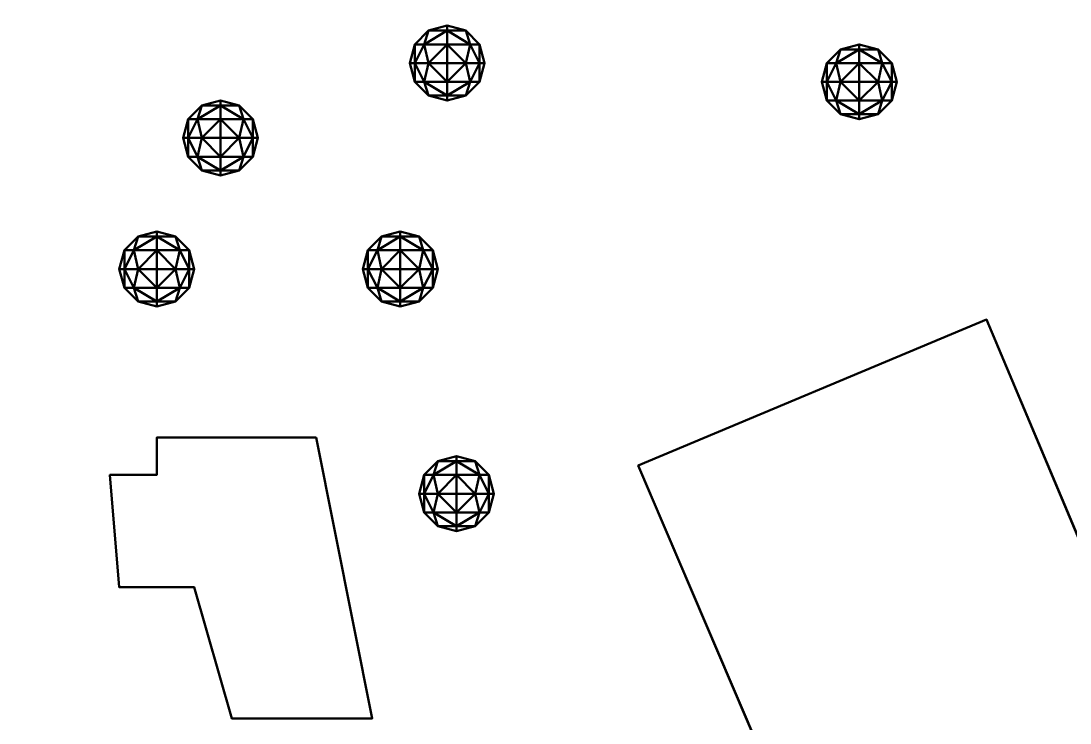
# Model space of a CAD drawing. Header units: metres. Extents: x -246 to 254, y -250 to 250.
# Drawn here: x -112.2 to -56.2, y -3.2 to 34.2 of the extents above; entities that cross this region are included whole.
import ezdxf

# ---------------------------------------------------------------- set-up
doc = ezdxf.new("R2010")
doc.units = ezdxf.units.M
doc.header["$LTSCALE"] = 5.08
doc.layers.add('一般', color=7, linetype='Continuous', lineweight=5)

# ---------------------------------------------------------------- blocks, each defined once
blk = doc.blocks.new('屋根 (3D)')
at = {"layer": '一般', "color": 31, "linetype": 'Continuous', "lineweight": 50}
for points in [[(-131.5, 47.5), (-131.5, 47.5, 0.5), (-131.5, 45.5, 0.5), (-131.5, 45.5)], [(-123, 47.5), (-123, 47.5, 0.5), (-131.5, 47.5, 0.5), (-131.5, 47.5)], [(-120, 32.5), (-120, 32.5, 0.5), (-123, 47.5, 0.5), (-123, 47.5)], [(-131.5, 45.5), (-131.5, 45.5, 0.5), (-134, 45.5, 0.5), (-134, 45.5)], [(-134, 45.5), (-134, 45.5, 0.5), (-133.5, 39.5, 0.5), (-133.5, 39.5)], [(-133.5, 39.5), (-133.5, 39.5, 0.5), (-129.5, 39.5, 0.5), (-129.5, 39.5)], [(-129.5, 39.5), (-129.5, 39.5, 0.5), (-127.5, 32.5, 0.5), (-127.5, 32.5)], [(-127.5, 32.5), (-127.5, 32.5, 0.5), (-120, 32.5, 0.5), (-120, 32.5)]]:
    blk.add_3dface(points, dxfattribs=at)
for points, invisible_edges in [([(-129.5, 39.5, 0.5), (-131.5, 45.5, 0.5), (-131.5, 47.5, 0.5), (-129.5, 39.5, 0.5)], 13), ([(-129.5, 39.5, 0.5), (-131.5, 47.5, 0.5), (-123, 47.5, 0.5), (-129.5, 39.5, 0.5)], 13), ([(-129.5, 39.5), (-131.5, 45.5), (-131.5, 47.5), (-129.5, 39.5)], 13), ([(-129.5, 39.5), (-131.5, 47.5), (-123, 47.5), (-129.5, 39.5)], 13), ([(-129.5, 39.5, 0.5), (-123, 47.5, 0.5), (-120, 32.5, 0.5), (-129.5, 39.5, 0.5)], 13), ([(-129.5, 39.5), (-123, 47.5), (-120, 32.5), (-129.5, 39.5)], 13), ([(-133.5, 39.5, 0.5), (-134, 45.5, 0.5), (-131.5, 45.5, 0.5), (-133.5, 39.5, 0.5)], 12), ([(-133.5, 39.5), (-134, 45.5), (-131.5, 45.5), (-133.5, 39.5)], 12), ([(-129.5, 39.5, 0.5), (-133.5, 39.5, 0.5), (-131.5, 45.5, 0.5), (-129.5, 39.5, 0.5)], 14), ([(-129.5, 39.5), (-133.5, 39.5), (-131.5, 45.5), (-129.5, 39.5)], 14), ([(-120, 32.5, 0.5), (-127.5, 32.5, 0.5), (-129.5, 39.5, 0.5), (-120, 32.5, 0.5)], 12), ([(-120, 32.5), (-127.5, 32.5), (-129.5, 39.5), (-120, 32.5)], 12)]:
    blk.add_3dface(points, dxfattribs=dict(at, invisible_edges=invisible_edges))
blk = doc.blocks.new('市街地地図 (3D)')
at = {"layer": '一般', "color": 1}
blk.add_blockref('屋根 (3D)', (0, 0, 3), dxfattribs=at)
blk = doc.blocks.new('アーケイド (3D)')
at = {"layer": '一般', "color": 1}
for name, p in [('市街地地図 (3D)', (0, 0)), ('屋根 (3D)', (0, 0, 3))]:
    blk.add_blockref(name, p, dxfattribs=at)
blk = doc.blocks.new('NW4 (3D)')
at = {"layer": '一般', "color": 4, "linetype": 'Continuous', "lineweight": 50}
for points in [[(-116, 69.232, -1), (-117, 69.232), (-116, 69.5)], [(-117, 69.232), (-116, 69.232, 1), (-116, 69.5)], [(-116, 69.232, 1), (-115, 69.232), (-116, 69.5)], [(-115, 69.232), (-116, 69.232, -1), (-116, 69.5)], [(-117.225, 68.5, -1.225), (-117.732, 68.5), (-117, 69.232)], [(-117.732, 68.5), (-117.225, 68.5, 1.225), (-117, 69.232)], [(-116, 68.5, -1.732), (-117.225, 68.5, -1.225), (-116, 69.232, -1)], [(-116, 69.232, -1), (-117.225, 68.5, -1.225), (-117, 69.232)], [(-117, 69.232), (-117.225, 68.5, 1.225), (-116, 69.232, 1)], [(-117.225, 68.5, 1.225), (-116, 68.5, 1.732), (-116, 69.232, 1)], [(-116, 68.5, 1.732), (-114.775, 68.5, 1.225), (-116, 69.232, 1)], [(-116, 69.232, 1), (-114.775, 68.5, 1.225), (-115, 69.232)], [(-115, 69.232), (-114.775, 68.5, -1.225), (-116, 69.232, -1)], [(-114.775, 68.5, -1.225), (-116, 68.5, -1.732), (-116, 69.232, -1)], [(-114.775, 68.5, 1.225), (-114.268, 68.5), (-115, 69.232)], [(-114.268, 68.5), (-114.775, 68.5, -1.225), (-115, 69.232)], [(-117.732, 67.5, -1), (-118, 67.5), (-117.732, 68.5)], [(-118, 67.5), (-117.732, 67.5, 1), (-117.732, 68.5)], [(-117, 67.5, -1.732), (-117.732, 67.5, -1), (-117.225, 68.5, -1.225)], [(-117.225, 68.5, -1.225), (-117.732, 67.5, -1), (-117.732, 68.5)], [(-117.732, 68.5), (-117.732, 67.5, 1), (-117.225, 68.5, 1.225)], [(-117.732, 67.5, 1), (-117, 67.5, 1.732), (-117.225, 68.5, 1.225)], [(-116, 68.5, -1.732), (-117, 67.5, -1.732), (-117.225, 68.5, -1.225)], [(-117.225, 68.5, 1.225), (-117, 67.5, 1.732), (-116, 68.5, 1.732)], [(-116, 67.5, -2), (-117, 67.5, -1.732), (-116, 68.5, -1.732)], [(-117, 67.5, 1.732), (-116, 67.5, 2), (-116, 68.5, 1.732)], [(-116, 67.5, 2), (-115, 67.5, 1.732), (-116, 68.5, 1.732)], [(-116, 68.5, 1.732), (-115, 67.5, 1.732), (-114.775, 68.5, 1.225)], [(-114.775, 68.5, -1.225), (-115, 67.5, -1.732), (-116, 68.5, -1.732)], [(-115, 67.5, -1.732), (-116, 67.5, -2), (-116, 68.5, -1.732)], [(-115, 67.5, 1.732), (-114.268, 67.5, 1), (-114.775, 68.5, 1.225)], [(-114.268, 67.5, -1), (-115, 67.5, -1.732), (-114.775, 68.5, -1.225)], [(-114.775, 68.5, 1.225), (-114.268, 67.5, 1), (-114.268, 68.5)], [(-114.268, 68.5), (-114.268, 67.5, -1), (-114.775, 68.5, -1.225)], [(-114.268, 67.5, 1), (-114, 67.5), (-114.268, 68.5)], [(-114, 67.5), (-114.268, 67.5, -1), (-114.268, 68.5)], [(-117.732, 67.5, -1), (-117.732, 66.5), (-118, 67.5)], [(-118, 67.5), (-117.732, 66.5), (-117.732, 67.5, 1)], [(-117, 67.5, -1.732), (-117.225, 66.5, -1.225), (-117.732, 67.5, -1)], [(-117.225, 66.5, -1.225), (-117.732, 66.5), (-117.732, 67.5, -1)], [(-117.732, 66.5), (-117.225, 66.5, 1.225), (-117.732, 67.5, 1)], [(-117.732, 67.5, 1), (-117.225, 66.5, 1.225), (-117, 67.5, 1.732)], [(-116, 66.5, -1.732), (-117.225, 66.5, -1.225), (-117, 67.5, -1.732)], [(-117.225, 66.5, 1.225), (-116, 66.5, 1.732), (-117, 67.5, 1.732)], [(-116, 67.5, -2), (-116, 66.5, -1.732), (-117, 67.5, -1.732)], [(-117, 67.5, 1.732), (-116, 66.5, 1.732), (-116, 67.5, 2)], [(-116, 67.5, 2), (-116, 66.5, 1.732), (-115, 67.5, 1.732)], [(-116, 66.5, 1.732), (-114.775, 66.5, 1.225), (-115, 67.5, 1.732)], [(-114.775, 66.5, -1.225), (-116, 66.5, -1.732), (-115, 67.5, -1.732)], [(-115, 67.5, -1.732), (-116, 66.5, -1.732), (-116, 67.5, -2)], [(-115, 67.5, 1.732), (-114.775, 66.5, 1.225), (-114.268, 67.5, 1)], [(-114.268, 67.5, -1), (-114.775, 66.5, -1.225), (-115, 67.5, -1.732)], [(-114.775, 66.5, 1.225), (-114.268, 66.5), (-114.268, 67.5, 1)], [(-114.268, 66.5), (-114.775, 66.5, -1.225), (-114.268, 67.5, -1)], [(-114.268, 67.5, 1), (-114.268, 66.5), (-114, 67.5)], [(-114, 67.5), (-114.268, 66.5), (-114.268, 67.5, -1)], [(-117.225, 66.5, -1.225), (-117, 65.768), (-117.732, 66.5)], [(-117.732, 66.5), (-117, 65.768), (-117.225, 66.5, 1.225)], [(-116, 66.5, -1.732), (-116, 65.768, -1), (-117.225, 66.5, -1.225)], [(-116, 65.768, -1), (-117, 65.768), (-117.225, 66.5, -1.225)], [(-117, 65.768), (-116, 65.768, 1), (-117.225, 66.5, 1.225)], [(-117.225, 66.5, 1.225), (-116, 65.768, 1), (-116, 66.5, 1.732)], [(-116, 66.5, 1.732), (-116, 65.768, 1), (-114.775, 66.5, 1.225)], [(-116, 65.768, 1), (-115, 65.768), (-114.775, 66.5, 1.225)], [(-115, 65.768), (-116, 65.768, -1), (-114.775, 66.5, -1.225)], [(-114.775, 66.5, -1.225), (-116, 65.768, -1), (-116, 66.5, -1.732)], [(-114.775, 66.5, 1.225), (-115, 65.768), (-114.268, 66.5)], [(-114.268, 66.5), (-115, 65.768), (-114.775, 66.5, -1.225)], [(-116, 65.768, -1), (-116, 65.5), (-117, 65.768)], [(-117, 65.768), (-116, 65.5), (-116, 65.768, 1)], [(-116, 65.768, 1), (-116, 65.5), (-115, 65.768)], [(-115, 65.768), (-116, 65.5), (-116, 65.768, -1)], [(-131.5, 58.232, -1), (-132.5, 58.232), (-131.5, 58.5)], [(-132.5, 58.232), (-131.5, 58.232, 1), (-131.5, 58.5)], [(-131.5, 58.232, 1), (-130.5, 58.232), (-131.5, 58.5)], [(-130.5, 58.232), (-131.5, 58.232, -1), (-131.5, 58.5)], [(-118.5, 58.232, -1), (-119.5, 58.232), (-118.5, 58.5)], [(-119.5, 58.232), (-118.5, 58.232, 1), (-118.5, 58.5)], [(-118.5, 58.232, 1), (-117.5, 58.232), (-118.5, 58.5)], [(-117.5, 58.232), (-118.5, 58.232, -1), (-118.5, 58.5)], [(-132.725, 57.5, -1.225), (-133.232, 57.5), (-132.5, 58.232)], [(-133.232, 57.5), (-132.725, 57.5, 1.225), (-132.5, 58.232)], [(-131.5, 57.5, -1.732), (-132.725, 57.5, -1.225), (-131.5, 58.232, -1)], [(-131.5, 58.232, -1), (-132.725, 57.5, -1.225), (-132.5, 58.232)], [(-132.5, 58.232), (-132.725, 57.5, 1.225), (-131.5, 58.232, 1)], [(-132.725, 57.5, 1.225), (-131.5, 57.5, 1.732), (-131.5, 58.232, 1)], [(-131.5, 57.5, 1.732), (-130.275, 57.5, 1.225), (-131.5, 58.232, 1)], [(-131.5, 58.232, 1), (-130.275, 57.5, 1.225), (-130.5, 58.232)], [(-130.5, 58.232), (-130.275, 57.5, -1.225), (-131.5, 58.232, -1)], [(-130.275, 57.5, -1.225), (-131.5, 57.5, -1.732), (-131.5, 58.232, -1)], [(-130.275, 57.5, 1.225), (-129.768, 57.5), (-130.5, 58.232)], [(-129.768, 57.5), (-130.275, 57.5, -1.225), (-130.5, 58.232)], [(-119.725, 57.5, -1.225), (-120.232, 57.5), (-119.5, 58.232)], [(-120.232, 57.5), (-119.725, 57.5, 1.225), (-119.5, 58.232)], [(-118.5, 57.5, -1.732), (-119.725, 57.5, -1.225), (-118.5, 58.232, -1)], [(-118.5, 58.232, -1), (-119.725, 57.5, -1.225), (-119.5, 58.232)], [(-119.5, 58.232), (-119.725, 57.5, 1.225), (-118.5, 58.232, 1)], [(-119.725, 57.5, 1.225), (-118.5, 57.5, 1.732), (-118.5, 58.232, 1)], [(-118.5, 57.5, 1.732), (-117.275, 57.5, 1.225), (-118.5, 58.232, 1)], [(-118.5, 58.232, 1), (-117.275, 57.5, 1.225), (-117.5, 58.232)], [(-117.5, 58.232), (-117.275, 57.5, -1.225), (-118.5, 58.232, -1)], [(-117.275, 57.5, -1.225), (-118.5, 57.5, -1.732), (-118.5, 58.232, -1)], [(-117.275, 57.5, 1.225), (-116.768, 57.5), (-117.5, 58.232)], [(-116.768, 57.5), (-117.275, 57.5, -1.225), (-117.5, 58.232)], [(-133.232, 56.5, -1), (-133.5, 56.5), (-133.232, 57.5)], [(-133.5, 56.5), (-133.232, 56.5, 1), (-133.232, 57.5)], [(-132.5, 56.5, -1.732), (-133.232, 56.5, -1), (-132.725, 57.5, -1.225)], [(-132.725, 57.5, -1.225), (-133.232, 56.5, -1), (-133.232, 57.5)], [(-133.232, 57.5), (-133.232, 56.5, 1), (-132.725, 57.5, 1.225)], [(-133.232, 56.5, 1), (-132.5, 56.5, 1.732), (-132.725, 57.5, 1.225)], [(-131.5, 57.5, -1.732), (-132.5, 56.5, -1.732), (-132.725, 57.5, -1.225)], [(-132.725, 57.5, 1.225), (-132.5, 56.5, 1.732), (-131.5, 57.5, 1.732)], [(-131.5, 56.5, -2), (-132.5, 56.5, -1.732), (-131.5, 57.5, -1.732)], [(-132.5, 56.5, 1.732), (-131.5, 56.5, 2), (-131.5, 57.5, 1.732)], [(-131.5, 56.5, 2), (-130.5, 56.5, 1.732), (-131.5, 57.5, 1.732)], [(-131.5, 57.5, 1.732), (-130.5, 56.5, 1.732), (-130.275, 57.5, 1.225)], [(-130.275, 57.5, -1.225), (-130.5, 56.5, -1.732), (-131.5, 57.5, -1.732)], [(-130.5, 56.5, -1.732), (-131.5, 56.5, -2), (-131.5, 57.5, -1.732)], [(-130.5, 56.5, 1.732), (-129.768, 56.5, 1), (-130.275, 57.5, 1.225)], [(-129.768, 56.5, -1), (-130.5, 56.5, -1.732), (-130.275, 57.5, -1.225)], [(-130.275, 57.5, 1.225), (-129.768, 56.5, 1), (-129.768, 57.5)], [(-129.768, 57.5), (-129.768, 56.5, -1), (-130.275, 57.5, -1.225)], [(-129.768, 56.5, 1), (-129.5, 56.5), (-129.768, 57.5)], [(-129.5, 56.5), (-129.768, 56.5, -1), (-129.768, 57.5)], [(-120.232, 56.5, -1), (-120.5, 56.5), (-120.232, 57.5)], [(-120.5, 56.5), (-120.232, 56.5, 1), (-120.232, 57.5)], [(-119.5, 56.5, -1.732), (-120.232, 56.5, -1), (-119.725, 57.5, -1.225)], [(-119.725, 57.5, -1.225), (-120.232, 56.5, -1), (-120.232, 57.5)], [(-120.232, 57.5), (-120.232, 56.5, 1), (-119.725, 57.5, 1.225)], [(-120.232, 56.5, 1), (-119.5, 56.5, 1.732), (-119.725, 57.5, 1.225)], [(-118.5, 57.5, -1.732), (-119.5, 56.5, -1.732), (-119.725, 57.5, -1.225)], [(-119.725, 57.5, 1.225), (-119.5, 56.5, 1.732), (-118.5, 57.5, 1.732)], [(-118.5, 56.5, -2), (-119.5, 56.5, -1.732), (-118.5, 57.5, -1.732)], [(-119.5, 56.5, 1.732), (-118.5, 56.5, 2), (-118.5, 57.5, 1.732)], [(-118.5, 56.5, 2), (-117.5, 56.5, 1.732), (-118.5, 57.5, 1.732)], [(-118.5, 57.5, 1.732), (-117.5, 56.5, 1.732), (-117.275, 57.5, 1.225)], [(-117.275, 57.5, -1.225), (-117.5, 56.5, -1.732), (-118.5, 57.5, -1.732)], [(-117.5, 56.5, -1.732), (-118.5, 56.5, -2), (-118.5, 57.5, -1.732)], [(-117.5, 56.5, 1.732), (-116.768, 56.5, 1), (-117.275, 57.5, 1.225)], [(-116.768, 56.5, -1), (-117.5, 56.5, -1.732), (-117.275, 57.5, -1.225)], [(-117.275, 57.5, 1.225), (-116.768, 56.5, 1), (-116.768, 57.5)], [(-116.768, 57.5), (-116.768, 56.5, -1), (-117.275, 57.5, -1.225)], [(-116.768, 56.5, 1), (-116.5, 56.5), (-116.768, 57.5)], [(-116.5, 56.5), (-116.768, 56.5, -1), (-116.768, 57.5)], [(-133.232, 56.5, -1), (-133.232, 55.5), (-133.5, 56.5)], [(-133.5, 56.5), (-133.232, 55.5), (-133.232, 56.5, 1)], [(-132.5, 56.5, -1.732), (-132.725, 55.5, -1.225), (-133.232, 56.5, -1)], [(-132.725, 55.5, -1.225), (-133.232, 55.5), (-133.232, 56.5, -1)], [(-133.232, 55.5), (-132.725, 55.5, 1.225), (-133.232, 56.5, 1)], [(-133.232, 56.5, 1), (-132.725, 55.5, 1.225), (-132.5, 56.5, 1.732)], [(-131.5, 55.5, -1.732), (-132.725, 55.5, -1.225), (-132.5, 56.5, -1.732)], [(-132.725, 55.5, 1.225), (-131.5, 55.5, 1.732), (-132.5, 56.5, 1.732)], [(-131.5, 56.5, -2), (-131.5, 55.5, -1.732), (-132.5, 56.5, -1.732)], [(-132.5, 56.5, 1.732), (-131.5, 55.5, 1.732), (-131.5, 56.5, 2)], [(-131.5, 56.5, 2), (-131.5, 55.5, 1.732), (-130.5, 56.5, 1.732)], [(-131.5, 55.5, 1.732), (-130.275, 55.5, 1.225), (-130.5, 56.5, 1.732)], [(-130.275, 55.5, -1.225), (-131.5, 55.5, -1.732), (-130.5, 56.5, -1.732)], [(-130.5, 56.5, -1.732), (-131.5, 55.5, -1.732), (-131.5, 56.5, -2)], [(-130.5, 56.5, 1.732), (-130.275, 55.5, 1.225), (-129.768, 56.5, 1)], [(-129.768, 56.5, -1), (-130.275, 55.5, -1.225), (-130.5, 56.5, -1.732)], [(-130.275, 55.5, 1.225), (-129.768, 55.5), (-129.768, 56.5, 1)], [(-129.768, 55.5), (-130.275, 55.5, -1.225), (-129.768, 56.5, -1)], [(-129.768, 56.5, 1), (-129.768, 55.5), (-129.5, 56.5)], [(-129.5, 56.5), (-129.768, 55.5), (-129.768, 56.5, -1)], [(-120.232, 56.5, -1), (-120.232, 55.5), (-120.5, 56.5)], [(-120.5, 56.5), (-120.232, 55.5), (-120.232, 56.5, 1)], [(-119.5, 56.5, -1.732), (-119.725, 55.5, -1.225), (-120.232, 56.5, -1)], [(-119.725, 55.5, -1.225), (-120.232, 55.5), (-120.232, 56.5, -1)], [(-120.232, 55.5), (-119.725, 55.5, 1.225), (-120.232, 56.5, 1)], [(-120.232, 56.5, 1), (-119.725, 55.5, 1.225), (-119.5, 56.5, 1.732)], [(-118.5, 55.5, -1.732), (-119.725, 55.5, -1.225), (-119.5, 56.5, -1.732)], [(-119.725, 55.5, 1.225), (-118.5, 55.5, 1.732), (-119.5, 56.5, 1.732)], [(-118.5, 56.5, -2), (-118.5, 55.5, -1.732), (-119.5, 56.5, -1.732)], [(-119.5, 56.5, 1.732), (-118.5, 55.5, 1.732), (-118.5, 56.5, 2)], [(-118.5, 56.5, 2), (-118.5, 55.5, 1.732), (-117.5, 56.5, 1.732)], [(-118.5, 55.5, 1.732), (-117.275, 55.5, 1.225), (-117.5, 56.5, 1.732)], [(-117.275, 55.5, -1.225), (-118.5, 55.5, -1.732), (-117.5, 56.5, -1.732)], [(-117.5, 56.5, -1.732), (-118.5, 55.5, -1.732), (-118.5, 56.5, -2)], [(-117.5, 56.5, 1.732), (-117.275, 55.5, 1.225), (-116.768, 56.5, 1)], [(-116.768, 56.5, -1), (-117.275, 55.5, -1.225), (-117.5, 56.5, -1.732)], [(-117.275, 55.5, 1.225), (-116.768, 55.5), (-116.768, 56.5, 1)], [(-116.768, 55.5), (-117.275, 55.5, -1.225), (-116.768, 56.5, -1)], [(-116.768, 56.5, 1), (-116.768, 55.5), (-116.5, 56.5)], [(-116.5, 56.5), (-116.768, 55.5), (-116.768, 56.5, -1)], [(-132.725, 55.5, -1.225), (-132.5, 54.768), (-133.232, 55.5)], [(-133.232, 55.5), (-132.5, 54.768), (-132.725, 55.5, 1.225)], [(-131.5, 55.5, -1.732), (-131.5, 54.768, -1), (-132.725, 55.5, -1.225)], [(-131.5, 54.768, -1), (-132.5, 54.768), (-132.725, 55.5, -1.225)], [(-132.5, 54.768), (-131.5, 54.768, 1), (-132.725, 55.5, 1.225)], [(-132.725, 55.5, 1.225), (-131.5, 54.768, 1), (-131.5, 55.5, 1.732)], [(-131.5, 55.5, 1.732), (-131.5, 54.768, 1), (-130.275, 55.5, 1.225)], [(-131.5, 54.768, 1), (-130.5, 54.768), (-130.275, 55.5, 1.225)], [(-130.5, 54.768), (-131.5, 54.768, -1), (-130.275, 55.5, -1.225)], [(-130.275, 55.5, -1.225), (-131.5, 54.768, -1), (-131.5, 55.5, -1.732)], [(-130.275, 55.5, 1.225), (-130.5, 54.768), (-129.768, 55.5)], [(-129.768, 55.5), (-130.5, 54.768), (-130.275, 55.5, -1.225)], [(-119.725, 55.5, -1.225), (-119.5, 54.768), (-120.232, 55.5)], [(-120.232, 55.5), (-119.5, 54.768), (-119.725, 55.5, 1.225)], [(-118.5, 55.5, -1.732), (-118.5, 54.768, -1), (-119.725, 55.5, -1.225)], [(-118.5, 54.768, -1), (-119.5, 54.768), (-119.725, 55.5, -1.225)], [(-119.5, 54.768), (-118.5, 54.768, 1), (-119.725, 55.5, 1.225)], [(-119.725, 55.5, 1.225), (-118.5, 54.768, 1), (-118.5, 55.5, 1.732)], [(-118.5, 55.5, 1.732), (-118.5, 54.768, 1), (-117.275, 55.5, 1.225)], [(-118.5, 54.768, 1), (-117.5, 54.768), (-117.275, 55.5, 1.225)], [(-117.5, 54.768), (-118.5, 54.768, -1), (-117.275, 55.5, -1.225)], [(-117.275, 55.5, -1.225), (-118.5, 54.768, -1), (-118.5, 55.5, -1.732)], [(-117.275, 55.5, 1.225), (-117.5, 54.768), (-116.768, 55.5)], [(-116.768, 55.5), (-117.5, 54.768), (-117.275, 55.5, -1.225)], [(-131.5, 54.768, -1), (-131.5, 54.5), (-132.5, 54.768)], [(-132.5, 54.768), (-131.5, 54.5), (-131.5, 54.768, 1)], [(-131.5, 54.768, 1), (-131.5, 54.5), (-130.5, 54.768)], [(-130.5, 54.768), (-131.5, 54.5), (-131.5, 54.768, -1)], [(-118.5, 54.768, -1), (-118.5, 54.5), (-119.5, 54.768)], [(-119.5, 54.768), (-118.5, 54.5), (-118.5, 54.768, 1)], [(-118.5, 54.768, 1), (-118.5, 54.5), (-117.5, 54.768)], [(-117.5, 54.768), (-118.5, 54.5), (-118.5, 54.768, -1)], [(-115.5, 46.232, -1), (-116.5, 46.232), (-115.5, 46.5)], [(-116.5, 46.232), (-115.5, 46.232, 1), (-115.5, 46.5)], [(-115.5, 46.232, 1), (-114.5, 46.232), (-115.5, 46.5)], [(-114.5, 46.232), (-115.5, 46.232, -1), (-115.5, 46.5)], [(-116.725, 45.5, -1.225), (-117.232, 45.5), (-116.5, 46.232)], [(-117.232, 45.5), (-116.725, 45.5, 1.225), (-116.5, 46.232)], [(-115.5, 45.5, -1.732), (-116.725, 45.5, -1.225), (-115.5, 46.232, -1)], [(-115.5, 46.232, -1), (-116.725, 45.5, -1.225), (-116.5, 46.232)], [(-116.5, 46.232), (-116.725, 45.5, 1.225), (-115.5, 46.232, 1)], [(-116.725, 45.5, 1.225), (-115.5, 45.5, 1.732), (-115.5, 46.232, 1)], [(-115.5, 45.5, 1.732), (-114.275, 45.5, 1.225), (-115.5, 46.232, 1)], [(-115.5, 46.232, 1), (-114.275, 45.5, 1.225), (-114.5, 46.232)], [(-114.5, 46.232), (-114.275, 45.5, -1.225), (-115.5, 46.232, -1)], [(-114.275, 45.5, -1.225), (-115.5, 45.5, -1.732), (-115.5, 46.232, -1)], [(-114.275, 45.5, 1.225), (-113.768, 45.5), (-114.5, 46.232)], [(-113.768, 45.5), (-114.275, 45.5, -1.225), (-114.5, 46.232)], [(-117.232, 44.5, -1), (-117.5, 44.5), (-117.232, 45.5)], [(-117.5, 44.5), (-117.232, 44.5, 1), (-117.232, 45.5)], [(-116.5, 44.5, -1.732), (-117.232, 44.5, -1), (-116.725, 45.5, -1.225)], [(-116.725, 45.5, -1.225), (-117.232, 44.5, -1), (-117.232, 45.5)], [(-117.232, 45.5), (-117.232, 44.5, 1), (-116.725, 45.5, 1.225)], [(-117.232, 44.5, 1), (-116.5, 44.5, 1.732), (-116.725, 45.5, 1.225)], [(-115.5, 45.5, -1.732), (-116.5, 44.5, -1.732), (-116.725, 45.5, -1.225)], [(-116.725, 45.5, 1.225), (-116.5, 44.5, 1.732), (-115.5, 45.5, 1.732)], [(-115.5, 44.5, -2), (-116.5, 44.5, -1.732), (-115.5, 45.5, -1.732)], [(-116.5, 44.5, 1.732), (-115.5, 44.5, 2), (-115.5, 45.5, 1.732)], [(-115.5, 44.5, 2), (-114.5, 44.5, 1.732), (-115.5, 45.5, 1.732)], [(-115.5, 45.5, 1.732), (-114.5, 44.5, 1.732), (-114.275, 45.5, 1.225)], [(-114.275, 45.5, -1.225), (-114.5, 44.5, -1.732), (-115.5, 45.5, -1.732)], [(-114.5, 44.5, -1.732), (-115.5, 44.5, -2), (-115.5, 45.5, -1.732)], [(-114.5, 44.5, 1.732), (-113.768, 44.5, 1), (-114.275, 45.5, 1.225)], [(-113.768, 44.5, -1), (-114.5, 44.5, -1.732), (-114.275, 45.5, -1.225)], [(-114.275, 45.5, 1.225), (-113.768, 44.5, 1), (-113.768, 45.5)], [(-113.768, 45.5), (-113.768, 44.5, -1), (-114.275, 45.5, -1.225)], [(-113.768, 44.5, 1), (-113.5, 44.5), (-113.768, 45.5)], [(-113.5, 44.5), (-113.768, 44.5, -1), (-113.768, 45.5)], [(-117.232, 44.5, -1), (-117.232, 43.5), (-117.5, 44.5)], [(-117.5, 44.5), (-117.232, 43.5), (-117.232, 44.5, 1)], [(-116.5, 44.5, -1.732), (-116.725, 43.5, -1.225), (-117.232, 44.5, -1)], [(-116.725, 43.5, -1.225), (-117.232, 43.5), (-117.232, 44.5, -1)], [(-117.232, 43.5), (-116.725, 43.5, 1.225), (-117.232, 44.5, 1)], [(-117.232, 44.5, 1), (-116.725, 43.5, 1.225), (-116.5, 44.5, 1.732)], [(-115.5, 43.5, -1.732), (-116.725, 43.5, -1.225), (-116.5, 44.5, -1.732)], [(-116.725, 43.5, 1.225), (-115.5, 43.5, 1.732), (-116.5, 44.5, 1.732)], [(-115.5, 44.5, -2), (-115.5, 43.5, -1.732), (-116.5, 44.5, -1.732)], [(-116.5, 44.5, 1.732), (-115.5, 43.5, 1.732), (-115.5, 44.5, 2)], [(-115.5, 44.5, 2), (-115.5, 43.5, 1.732), (-114.5, 44.5, 1.732)], [(-115.5, 43.5, 1.732), (-114.275, 43.5, 1.225), (-114.5, 44.5, 1.732)], [(-114.275, 43.5, -1.225), (-115.5, 43.5, -1.732), (-114.5, 44.5, -1.732)], [(-114.5, 44.5, -1.732), (-115.5, 43.5, -1.732), (-115.5, 44.5, -2)], [(-114.5, 44.5, 1.732), (-114.275, 43.5, 1.225), (-113.768, 44.5, 1)], [(-113.768, 44.5, -1), (-114.275, 43.5, -1.225), (-114.5, 44.5, -1.732)], [(-114.275, 43.5, 1.225), (-113.768, 43.5), (-113.768, 44.5, 1)], [(-113.768, 43.5), (-114.275, 43.5, -1.225), (-113.768, 44.5, -1)], [(-113.768, 44.5, 1), (-113.768, 43.5), (-113.5, 44.5)], [(-113.5, 44.5), (-113.768, 43.5), (-113.768, 44.5, -1)], [(-116.725, 43.5, -1.225), (-116.5, 42.768), (-117.232, 43.5)], [(-117.232, 43.5), (-116.5, 42.768), (-116.725, 43.5, 1.225)], [(-115.5, 43.5, -1.732), (-115.5, 42.768, -1), (-116.725, 43.5, -1.225)], [(-115.5, 42.768, -1), (-116.5, 42.768), (-116.725, 43.5, -1.225)], [(-116.5, 42.768), (-115.5, 42.768, 1), (-116.725, 43.5, 1.225)], [(-116.725, 43.5, 1.225), (-115.5, 42.768, 1), (-115.5, 43.5, 1.732)], [(-115.5, 43.5, 1.732), (-115.5, 42.768, 1), (-114.275, 43.5, 1.225)], [(-115.5, 42.768, 1), (-114.5, 42.768), (-114.275, 43.5, 1.225)], [(-114.5, 42.768), (-115.5, 42.768, -1), (-114.275, 43.5, -1.225)], [(-114.275, 43.5, -1.225), (-115.5, 42.768, -1), (-115.5, 43.5, -1.732)], [(-114.275, 43.5, 1.225), (-114.5, 42.768), (-113.768, 43.5)], [(-113.768, 43.5), (-114.5, 42.768), (-114.275, 43.5, -1.225)], [(-115.5, 42.768, -1), (-115.5, 42.5), (-116.5, 42.768)], [(-116.5, 42.768), (-115.5, 42.5), (-115.5, 42.768, 1)], [(-115.5, 42.768, 1), (-115.5, 42.5), (-114.5, 42.768)], [(-114.5, 42.768), (-115.5, 42.5), (-115.5, 42.768, -1)]]:
    blk.add_3dface(points, dxfattribs=at)
at = {"layer": '一般', "color": 254, "linetype": 'Continuous', "lineweight": 50}
for points in [[(-94, 68.232, -1), (-95, 68.232), (-94, 68.5)], [(-95, 68.232), (-94, 68.232, 1), (-94, 68.5)], [(-94, 68.232, 1), (-93, 68.232), (-94, 68.5)], [(-93, 68.232), (-94, 68.232, -1), (-94, 68.5)], [(-95.225, 67.5, -1.225), (-95.732, 67.5), (-95, 68.232)], [(-95.732, 67.5), (-95.225, 67.5, 1.225), (-95, 68.232)], [(-94, 67.5, -1.732), (-95.225, 67.5, -1.225), (-94, 68.232, -1)], [(-94, 68.232, -1), (-95.225, 67.5, -1.225), (-95, 68.232)], [(-95, 68.232), (-95.225, 67.5, 1.225), (-94, 68.232, 1)], [(-95.225, 67.5, 1.225), (-94, 67.5, 1.732), (-94, 68.232, 1)], [(-94, 67.5, 1.732), (-92.775, 67.5, 1.225), (-94, 68.232, 1)], [(-94, 68.232, 1), (-92.775, 67.5, 1.225), (-93, 68.232)], [(-93, 68.232), (-92.775, 67.5, -1.225), (-94, 68.232, -1)], [(-92.775, 67.5, -1.225), (-94, 67.5, -1.732), (-94, 68.232, -1)], [(-92.775, 67.5, 1.225), (-92.268, 67.5), (-93, 68.232)], [(-92.268, 67.5), (-92.775, 67.5, -1.225), (-93, 68.232)], [(-95.732, 66.5, -1), (-96, 66.5), (-95.732, 67.5)], [(-96, 66.5), (-95.732, 66.5, 1), (-95.732, 67.5)], [(-95, 66.5, -1.732), (-95.732, 66.5, -1), (-95.225, 67.5, -1.225)], [(-95.225, 67.5, -1.225), (-95.732, 66.5, -1), (-95.732, 67.5)], [(-95.732, 67.5), (-95.732, 66.5, 1), (-95.225, 67.5, 1.225)], [(-95.732, 66.5, 1), (-95, 66.5, 1.732), (-95.225, 67.5, 1.225)], [(-94, 67.5, -1.732), (-95, 66.5, -1.732), (-95.225, 67.5, -1.225)], [(-95.225, 67.5, 1.225), (-95, 66.5, 1.732), (-94, 67.5, 1.732)], [(-94, 66.5, -2), (-95, 66.5, -1.732), (-94, 67.5, -1.732)], [(-95, 66.5, 1.732), (-94, 66.5, 2), (-94, 67.5, 1.732)], [(-94, 66.5, 2), (-93, 66.5, 1.732), (-94, 67.5, 1.732)], [(-94, 67.5, 1.732), (-93, 66.5, 1.732), (-92.775, 67.5, 1.225)], [(-92.775, 67.5, -1.225), (-93, 66.5, -1.732), (-94, 67.5, -1.732)], [(-93, 66.5, -1.732), (-94, 66.5, -2), (-94, 67.5, -1.732)], [(-93, 66.5, 1.732), (-92.268, 66.5, 1), (-92.775, 67.5, 1.225)], [(-92.268, 66.5, -1), (-93, 66.5, -1.732), (-92.775, 67.5, -1.225)], [(-92.775, 67.5, 1.225), (-92.268, 66.5, 1), (-92.268, 67.5)], [(-92.268, 67.5), (-92.268, 66.5, -1), (-92.775, 67.5, -1.225)], [(-92.268, 66.5, 1), (-92, 66.5), (-92.268, 67.5)], [(-92, 66.5), (-92.268, 66.5, -1), (-92.268, 67.5)], [(-95.732, 66.5, -1), (-95.732, 65.5), (-96, 66.5)], [(-96, 66.5), (-95.732, 65.5), (-95.732, 66.5, 1)], [(-95, 66.5, -1.732), (-95.225, 65.5, -1.225), (-95.732, 66.5, -1)], [(-95.225, 65.5, -1.225), (-95.732, 65.5), (-95.732, 66.5, -1)], [(-95.732, 65.5), (-95.225, 65.5, 1.225), (-95.732, 66.5, 1)], [(-95.732, 66.5, 1), (-95.225, 65.5, 1.225), (-95, 66.5, 1.732)], [(-94, 65.5, -1.732), (-95.225, 65.5, -1.225), (-95, 66.5, -1.732)], [(-95.225, 65.5, 1.225), (-94, 65.5, 1.732), (-95, 66.5, 1.732)], [(-94, 66.5, -2), (-94, 65.5, -1.732), (-95, 66.5, -1.732)], [(-95, 66.5, 1.732), (-94, 65.5, 1.732), (-94, 66.5, 2)], [(-94, 66.5, 2), (-94, 65.5, 1.732), (-93, 66.5, 1.732)], [(-94, 65.5, 1.732), (-92.775, 65.5, 1.225), (-93, 66.5, 1.732)], [(-92.775, 65.5, -1.225), (-94, 65.5, -1.732), (-93, 66.5, -1.732)], [(-93, 66.5, -1.732), (-94, 65.5, -1.732), (-94, 66.5, -2)], [(-93, 66.5, 1.732), (-92.775, 65.5, 1.225), (-92.268, 66.5, 1)], [(-92.268, 66.5, -1), (-92.775, 65.5, -1.225), (-93, 66.5, -1.732)], [(-92.775, 65.5, 1.225), (-92.268, 65.5), (-92.268, 66.5, 1)], [(-92.268, 65.5), (-92.775, 65.5, -1.225), (-92.268, 66.5, -1)], [(-92.268, 66.5, 1), (-92.268, 65.5), (-92, 66.5)], [(-92, 66.5), (-92.268, 65.5), (-92.268, 66.5, -1)], [(-95.225, 65.5, -1.225), (-95, 64.768), (-95.732, 65.5)], [(-95.732, 65.5), (-95, 64.768), (-95.225, 65.5, 1.225)], [(-94, 65.5, -1.732), (-94, 64.768, -1), (-95.225, 65.5, -1.225)], [(-94, 64.768, -1), (-95, 64.768), (-95.225, 65.5, -1.225)], [(-95, 64.768), (-94, 64.768, 1), (-95.225, 65.5, 1.225)], [(-95.225, 65.5, 1.225), (-94, 64.768, 1), (-94, 65.5, 1.732)], [(-94, 65.5, 1.732), (-94, 64.768, 1), (-92.775, 65.5, 1.225)], [(-94, 64.768, 1), (-93, 64.768), (-92.775, 65.5, 1.225)], [(-93, 64.768), (-94, 64.768, -1), (-92.775, 65.5, -1.225)], [(-92.775, 65.5, -1.225), (-94, 64.768, -1), (-94, 65.5, -1.732)], [(-92.775, 65.5, 1.225), (-93, 64.768), (-92.268, 65.5)], [(-92.268, 65.5), (-93, 64.768), (-92.775, 65.5, -1.225)], [(-94, 64.768, -1), (-94, 64.5), (-95, 64.768)], [(-95, 64.768), (-94, 64.5), (-94, 64.768, 1)], [(-94, 64.768, 1), (-94, 64.5), (-93, 64.768)], [(-93, 64.768), (-94, 64.5), (-94, 64.768, -1)]]:
    blk.add_3dface(points, dxfattribs=at)
at = {"layer": '一般', "color": 7, "linetype": 'Continuous', "lineweight": 50}
for points in [[(-129.325, 64.5, -1.225), (-129.832, 64.5), (-129.1, 65.232)], [(-129.832, 64.5), (-129.325, 64.5, 1.225), (-129.1, 65.232)], [(-128.1, 64.5, -1.732), (-129.325, 64.5, -1.225), (-128.1, 65.232, -1)], [(-128.1, 65.232, -1), (-129.325, 64.5, -1.225), (-129.1, 65.232)], [(-129.1, 65.232), (-129.325, 64.5, 1.225), (-128.1, 65.232, 1)], [(-129.325, 64.5, 1.225), (-128.1, 64.5, 1.732), (-128.1, 65.232, 1)], [(-128.1, 65.232, -1), (-129.1, 65.232), (-128.1, 65.5)], [(-129.1, 65.232), (-128.1, 65.232, 1), (-128.1, 65.5)], [(-128.1, 65.232, 1), (-127.1, 65.232), (-128.1, 65.5)], [(-127.1, 65.232), (-128.1, 65.232, -1), (-128.1, 65.5)], [(-128.1, 64.5, 1.732), (-126.875, 64.5, 1.225), (-128.1, 65.232, 1)], [(-128.1, 65.232, 1), (-126.875, 64.5, 1.225), (-127.1, 65.232)], [(-127.1, 65.232), (-126.875, 64.5, -1.225), (-128.1, 65.232, -1)], [(-126.875, 64.5, -1.225), (-128.1, 64.5, -1.732), (-128.1, 65.232, -1)], [(-126.875, 64.5, 1.225), (-126.368, 64.5), (-127.1, 65.232)], [(-126.368, 64.5), (-126.875, 64.5, -1.225), (-127.1, 65.232)], [(-129.832, 63.5, -1), (-130.1, 63.5), (-129.832, 64.5)], [(-130.1, 63.5), (-129.832, 63.5, 1), (-129.832, 64.5)], [(-129.1, 63.5, -1.732), (-129.832, 63.5, -1), (-129.325, 64.5, -1.225)], [(-129.325, 64.5, -1.225), (-129.832, 63.5, -1), (-129.832, 64.5)], [(-129.832, 64.5), (-129.832, 63.5, 1), (-129.325, 64.5, 1.225)], [(-129.832, 63.5, 1), (-129.1, 63.5, 1.732), (-129.325, 64.5, 1.225)], [(-128.1, 64.5, -1.732), (-129.1, 63.5, -1.732), (-129.325, 64.5, -1.225)], [(-129.325, 64.5, 1.225), (-129.1, 63.5, 1.732), (-128.1, 64.5, 1.732)], [(-128.1, 63.5, -2), (-129.1, 63.5, -1.732), (-128.1, 64.5, -1.732)], [(-129.1, 63.5, 1.732), (-128.1, 63.5, 2), (-128.1, 64.5, 1.732)], [(-128.1, 63.5, 2), (-127.1, 63.5, 1.732), (-128.1, 64.5, 1.732)], [(-128.1, 64.5, 1.732), (-127.1, 63.5, 1.732), (-126.875, 64.5, 1.225)], [(-126.875, 64.5, -1.225), (-127.1, 63.5, -1.732), (-128.1, 64.5, -1.732)], [(-127.1, 63.5, -1.732), (-128.1, 63.5, -2), (-128.1, 64.5, -1.732)], [(-127.1, 63.5, 1.732), (-126.368, 63.5, 1), (-126.875, 64.5, 1.225)], [(-126.368, 63.5, -1), (-127.1, 63.5, -1.732), (-126.875, 64.5, -1.225)], [(-126.875, 64.5, 1.225), (-126.368, 63.5, 1), (-126.368, 64.5)], [(-126.368, 64.5), (-126.368, 63.5, -1), (-126.875, 64.5, -1.225)], [(-126.368, 63.5, 1), (-126.1, 63.5), (-126.368, 64.5)], [(-126.1, 63.5), (-126.368, 63.5, -1), (-126.368, 64.5)], [(-129.832, 63.5, -1), (-129.832, 62.5), (-130.1, 63.5)], [(-130.1, 63.5), (-129.832, 62.5), (-129.832, 63.5, 1)], [(-129.1, 63.5, -1.732), (-129.325, 62.5, -1.225), (-129.832, 63.5, -1)], [(-129.325, 62.5, -1.225), (-129.832, 62.5), (-129.832, 63.5, -1)], [(-129.832, 62.5), (-129.325, 62.5, 1.225), (-129.832, 63.5, 1)], [(-129.832, 63.5, 1), (-129.325, 62.5, 1.225), (-129.1, 63.5, 1.732)], [(-128.1, 62.5, -1.732), (-129.325, 62.5, -1.225), (-129.1, 63.5, -1.732)], [(-129.325, 62.5, 1.225), (-128.1, 62.5, 1.732), (-129.1, 63.5, 1.732)], [(-128.1, 63.5, -2), (-128.1, 62.5, -1.732), (-129.1, 63.5, -1.732)], [(-129.1, 63.5, 1.732), (-128.1, 62.5, 1.732), (-128.1, 63.5, 2)], [(-128.1, 63.5, 2), (-128.1, 62.5, 1.732), (-127.1, 63.5, 1.732)], [(-128.1, 62.5, 1.732), (-126.875, 62.5, 1.225), (-127.1, 63.5, 1.732)], [(-126.875, 62.5, -1.225), (-128.1, 62.5, -1.732), (-127.1, 63.5, -1.732)], [(-127.1, 63.5, -1.732), (-128.1, 62.5, -1.732), (-128.1, 63.5, -2)], [(-127.1, 63.5, 1.732), (-126.875, 62.5, 1.225), (-126.368, 63.5, 1)], [(-126.368, 63.5, -1), (-126.875, 62.5, -1.225), (-127.1, 63.5, -1.732)], [(-126.875, 62.5, 1.225), (-126.368, 62.5), (-126.368, 63.5, 1)], [(-126.368, 62.5), (-126.875, 62.5, -1.225), (-126.368, 63.5, -1)], [(-126.368, 63.5, 1), (-126.368, 62.5), (-126.1, 63.5)], [(-126.1, 63.5), (-126.368, 62.5), (-126.368, 63.5, -1)], [(-129.325, 62.5, -1.225), (-129.1, 61.768), (-129.832, 62.5)], [(-129.832, 62.5), (-129.1, 61.768), (-129.325, 62.5, 1.225)], [(-128.1, 62.5, -1.732), (-128.1, 61.768, -1), (-129.325, 62.5, -1.225)], [(-128.1, 61.768, -1), (-129.1, 61.768), (-129.325, 62.5, -1.225)], [(-129.1, 61.768), (-128.1, 61.768, 1), (-129.325, 62.5, 1.225)], [(-129.325, 62.5, 1.225), (-128.1, 61.768, 1), (-128.1, 62.5, 1.732)], [(-128.1, 62.5, 1.732), (-128.1, 61.768, 1), (-126.875, 62.5, 1.225)], [(-128.1, 61.768, 1), (-127.1, 61.768), (-126.875, 62.5, 1.225)], [(-127.1, 61.768), (-128.1, 61.768, -1), (-126.875, 62.5, -1.225)], [(-126.875, 62.5, -1.225), (-128.1, 61.768, -1), (-128.1, 62.5, -1.732)], [(-126.875, 62.5, 1.225), (-127.1, 61.768), (-126.368, 62.5)], [(-126.368, 62.5), (-127.1, 61.768), (-126.875, 62.5, -1.225)], [(-128.1, 61.768, -1), (-128.1, 61.5), (-129.1, 61.768)], [(-129.1, 61.768), (-128.1, 61.5), (-128.1, 61.768, 1)], [(-128.1, 61.768, 1), (-128.1, 61.5), (-127.1, 61.768)], [(-127.1, 61.768), (-128.1, 61.5), (-128.1, 61.768, -1)]]:
    blk.add_3dface(points, dxfattribs=at)
blk = doc.blocks.new('敷地 (3D)')
at = {"layer": '一般', "color": 19, "linetype": 'Continuous', "lineweight": 50}
for points in [[(-272.5, 285.5, 0.1), (227.5, 285.5, 0.1), (227.5, -214.5, 0.1), (-272.5, -214.5, 0.1)], [(-272.5, 285.5), (227.5, 285.5), (227.5, -214.5), (-272.5, -214.5)]]:
    blk.add_3dface(points, dxfattribs=at)
blk = doc.blocks.new('高層建築・集合住宅 (3D)')
at = {"layer": '一般', "color": 172, "linetype": 'Continuous', "lineweight": 50}
for points in [[(-87.2, 53.8), (-87.2, 53.8, 60), (-105.8, 46, 60), (-105.8, 46)], [(-75.6, 26.2), (-75.6, 26.2, 60), (-87.2, 53.8, 60), (-87.2, 53.8)], [(-105.8, 46), (-105.8, 46, 60), (-94, 18.4, 60), (-94, 18.4)]]:
    blk.add_3dface(points, dxfattribs=at)
at = {"layer": '一般', "color": 172, "linetype": 'Continuous', "lineweight": 50, "invisible_edges": 8}
for points in [[(-105.8, 46, 60), (-94, 18.4, 60), (-75.6, 26.2, 60), (-87.2, 53.8, 60)], [(-105.8, 46), (-94, 18.4), (-75.6, 26.2), (-87.2, 53.8)]]:
    blk.add_3dface(points, dxfattribs=at)
at = {"layer": '一般', "color": 7}
for name, p in [('敷地 (3D)', (0, 0)), ('アーケイド (3D)', (0, 0, 2.4)), ('市街地地図 (3D)', (0, 0)), ('NW4 (3D)', (0, 0, 2)), ('屋根 (3D)', (0, 0, 3))]:
    blk.add_blockref(name, p, dxfattribs=at)
at = {"layer": '一般', "color": 1}
for name, p in [('アーケイド (3D)', (0, 0, 2.4)), ('市街地地図 (3D)', (0, 0)), ('アーケイド (3D)', (0, 0, 2.4)), ('市街地地図 (3D)', (0, 0)), ('屋根 (3D)', (0, 0, 3)), ('屋根 (3D)', (0, 0, 3))]:
    blk.add_blockref(name, p, dxfattribs=at)
at = {"layer": '一般', "color": 31}
for name, p in [('アーケイド (3D)', (0, 0, 2.4)), ('市街地地図 (3D)', (0, 0)), ('屋根 (3D)', (0, 0, 3))]:
    blk.add_blockref(name, p, dxfattribs=at)

msp = doc.modelspace()

# ---------------------------------------------------------------- block references
at = {"layer": '一般', "color": 7}
for name, p in [('高層建築・集合住宅 (3D)', (26.5, -35.5)), ('アーケイド (3D)', (26.5, -35.5, 2.4)), ('市街地地図 (3D)', (26.5, -35.5)), ('屋根 (3D)', (26.5, -35.5, 3))]:
    msp.add_blockref(name, p, dxfattribs=at)

doc.saveas('drawing.dxf')
